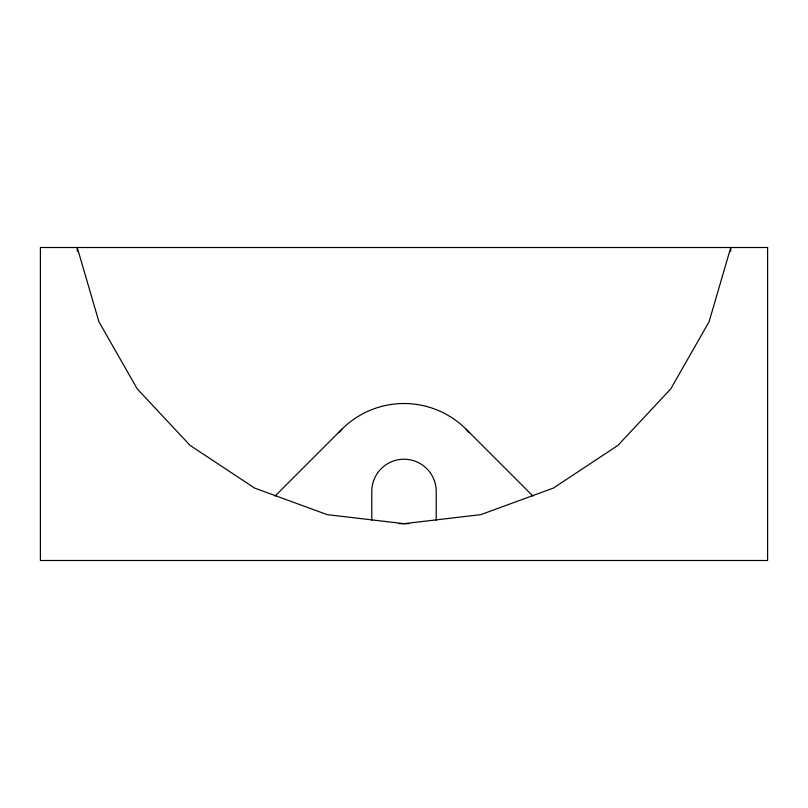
<?xml version="1.0" encoding="UTF-8"?>
<svg xmlns="http://www.w3.org/2000/svg" width="808" height="808" viewBox="0 0 808 808"><rect width="100%" height="100%" fill="white"/><g stroke="black" fill="none" stroke-linecap="round" stroke-linejoin="round"><path stroke-width="1.21" d="M275.043 496.061L341.824 429.28M399.031 523.665L408.969 523.665M466.176 429.28L532.957 496.061M730.775 251.298L730.775 247.511L709.07 321.736L670.761 388.911L617.918 445.38L553.43 488.062L480.81 514.645L404 523.665L327.19 514.645L254.571 488.062L190.082 445.38L137.239 388.911L98.93 321.736L77.225 247.511L77.225 251.298M436.219 520.322L436.219 491.446A32.219 32.219 0 0 0 404 459.227A32.219 32.219 0 0 0 371.781 491.446L371.781 520.322M338.512 432.775A87.921 87.921 0 0 1 469.488 432.775M767.6 247.511L40.4 247.511L40.4 560.489L767.6 560.489L767.6 247.511"/></g></svg>
